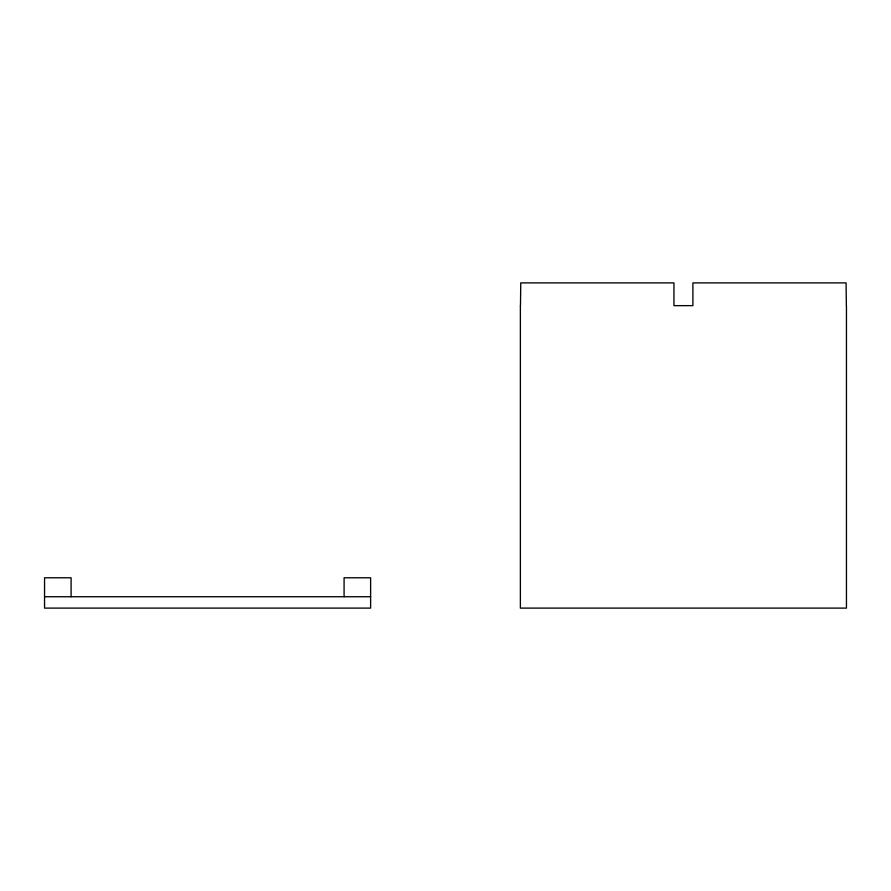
<?xml version="1.0" encoding="UTF-8"?>
<svg xmlns="http://www.w3.org/2000/svg" width="891" height="891" viewBox="0 0 891 891"><rect width="100%" height="100%" fill="white"/><g stroke="black" fill="none" stroke-linecap="round" stroke-linejoin="round"><path stroke-width="1.34" d="M520.478 305.646L520.756 282.892L673.941 282.892L673.941 305.646L692.897 305.646L692.897 282.892L846.071 282.892L846.361 305.646M44.55 596.736L370.623 596.736M846.45 305.646L846.45 608.107L520.377 608.107L520.377 305.646M344.082 596.736L344.082 577.78L370.623 577.78L370.623 608.107L44.55 608.107L44.55 577.78L71.091 577.78L71.091 596.736"/></g></svg>
